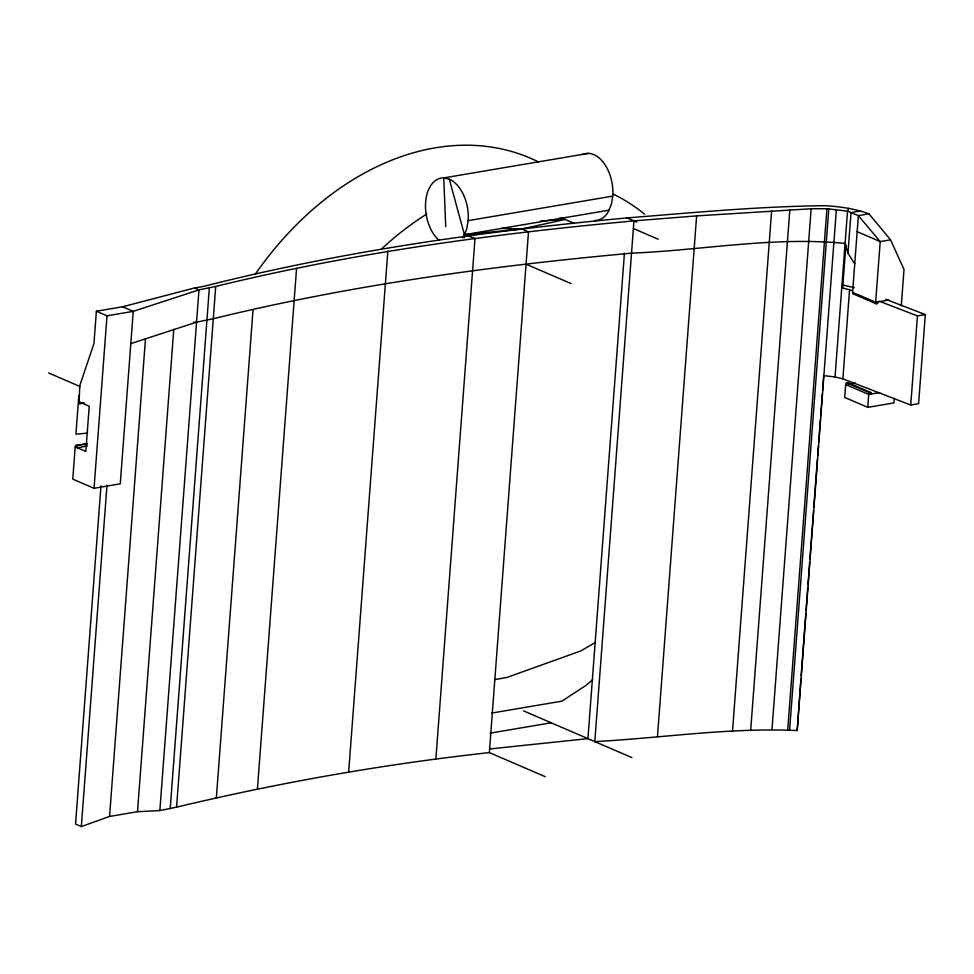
<?xml version="1.0" encoding="UTF-8"?>
<svg xmlns="http://www.w3.org/2000/svg" width="974" height="974" viewBox="0 0 974 974"><rect width="100%" height="100%" fill="white"/><g stroke="black" fill="none" stroke-linecap="round" stroke-linejoin="round"><path stroke-width="1.46" d="M878.268 301.843L877.501 303.571L876.186 303.791L875.65 302.293L880.216 241.601L858.362 215.644L847.514 211.163L826.926 208.74L811.147 208.765L696.629 215.887L633.952 220.891L594.797 741.604C662.15 738.036 729.745 727.334 797.195 730.561L800.908 678.768M78.821 395.712L75.923 434.136L87.623 433.162M87.514 443.474L75.85 445.447L75.205 446.835L72.77 479.123L94.04 488.291L120.265 483.834L133.243 311.363L198.988 289.862L215.717 286.441C353.026 252.79 493.319 233.748 633.952 220.891M84.446 403.199L79.016 403.479L79.819 385.497L93.954 343.505L96.377 311.217L122.602 306.773L194.569 287.963L203.091 286.514C342.118 251.219 484.407 231.13 627.086 217.92C693.038 212.673 759.05 206.366 825.234 205.684C840.051 206.598 854.916 208.704 868.93 213.793L890.516 239.787L904.006 269.433L901.279 305.836M94.04 488.291L107.006 315.807L96.377 311.217M100.967 485.819L75.534 824.077L81.329 826.573L109.563 816.443L137.504 811.707L159.846 810.575L176.562 807.154C279.599 782.585 384.036 764.152 489.338 752.598L545.233 776.692M81.329 826.573L106.982 485.271M109.563 816.443L145.491 338.635M137.504 811.707L173.774 329.346M159.846 810.575L198.988 289.862L194.569 287.963M170.194 808.822L209.337 288.109M176.562 807.154L215.717 286.441M216.313 798.278L253.033 309.854M257.416 789.098L296.571 268.386M348.692 771.7L387.847 250.988M435.853 759.123L475.008 238.411L464.428 234.697L449.318 179.192L443.73 177.913A33.859 20.941 80.4 0 0 425.614 202.3A33.859 20.941 80.4 0 0 439.043 240.286M489.338 752.598L528.492 231.885L521.76 228.939L501.586 228.403M624.431 253.24L587.931 738.633L490.153 748.921M657.474 736.6L696.629 215.887M732.485 731.498L771.639 210.774M750.662 730.561L789.817 209.848M771.992 729.477L811.147 208.765M787.771 729.465L826.926 208.74M789.634 729.684L828.789 208.96M801.139 675.737L805.815 613.547M806.034 610.515L807.75 587.76M807.982 584.729L809.686 561.974M809.918 558.942L813.57 510.413M813.789 507.369L817.442 458.839M817.673 455.808L818.464 445.191M818.696 442.159L820.412 419.404M820.632 416.373L822.348 393.618M822.58 390.586L823.712 375.416M797.195 730.561L836.349 209.848M885.731 299.298L925.3 314.59L918.604 403.686L910.739 405.026L842.863 378.825L835.047 376.962L847.514 211.163L848.658 208.314M842.668 288.036L845.895 245.046M854.734 263.942L847.952 253.228L851.008 212.612L860.152 210.944M842.863 378.825L849.572 289.728L841.743 287.866L842.887 285.017L854.344 287.72M871.34 394.007L870.805 392.51L847.757 382.575L846.443 382.794L845.663 384.523L844.689 397.429L867.749 407.363L893.974 402.919L894.315 398.366M876.186 303.791L853.127 293.856L852.591 292.346L858.362 215.644L868.93 213.793M867.749 407.363L868.723 394.458L869.502 392.729L870.805 392.51M910.739 405.026L917.435 315.917L879.266 301.185M449.318 179.192A33.859 20.941 80.4 0 1 468.153 220.635L466.802 228.683L464.087 235.55A33.859 20.941 80.4 0 1 462.674 237.863M582.951 154.403A33.859 20.941 80.4 0 1 612.743 196.115L611.392 204.163L608.689 211.029A33.859 20.941 80.4 0 1 594.639 220.501M561.681 219.004L562.022 218.152L574.441 223.46M80.075 403.942L80.732 402.554M595.138 642.572L580.687 650.985L506.784 677.49L494.999 679.535M130.808 343.639L196.565 322.151L213.294 318.729C350.603 285.078 490.884 266.036 631.529 253.167C702.558 250.257 774.05 236.28 845.091 243.451L847.952 253.228M890.516 239.787L880.216 241.601L857.157 231.654M588.32 153.393L443.73 177.913L445.739 226.662M468.153 220.635L612.743 196.115M464.488 237.668L464.428 234.697L609.018 210.177M107.006 315.807L133.243 311.363L122.602 306.773M79.016 403.479L83.387 402.749M853.127 293.856L854.442 293.624M888.763 300.065L875.65 302.293L852.591 292.346M75.85 445.447L87.112 444.181M87.526 446.019L77.323 447.748L76.922 445.909M917.435 315.917L925.3 314.59M848.293 384.073L855.257 382.892M879.717 392.595L868.723 394.458L845.663 384.523M491.821 713.041L561.888 701.158L585.922 685.44A294.513 214.804 -66.7 0 0 592.63 679.669M490.007 733.166L551.187 722.793M464.428 234.697L521.76 228.939L565.115 219.479L540.631 220.952M559.003 218.371L562.022 218.152M193.583 322.297L196.565 322.151M823.882 375.647L835.047 376.962M849.572 289.728L852.396 290.812M858.508 295.39L862.574 297.143M865.289 298.312L869.356 300.065M872.071 301.234L876.137 302.987M627.086 217.92L636.704 222.072M633.38 228.537L658.193 239.239M846.443 382.794L869.502 392.729M526.07 264.173L571.178 283.617M48.7 372.993L80.026 386.508M78.602 401.641L89.231 406.231L85.834 451.425L75.205 446.835M523.549 710.886L631.919 757.602M613.121 194.033A294.513 214.804 -66.7 0 1 644.605 214.219M382.076 248.455A294.513 214.804 -66.7 0 1 426.819 214M255.115 274.449A294.513 214.804 -66.7 0 1 538.354 161.879"/></g></svg>
